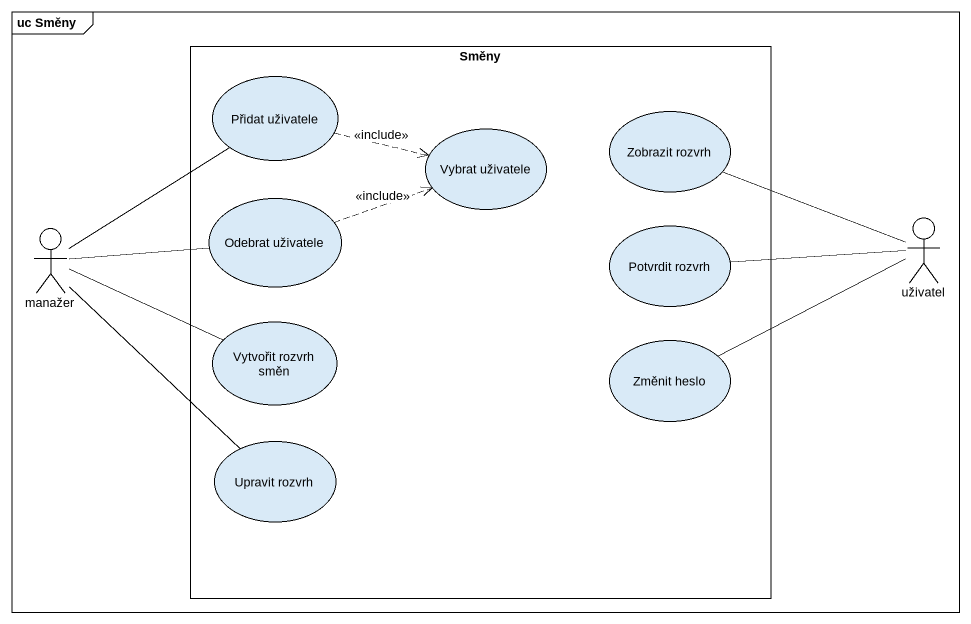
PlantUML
@startuml
mainframe uc Směny
rectangle Směny {
  usecase "Přidat uživatele" as Přidat_uživatele
  usecase "Vybrat uživatele" as Vybrat_uživatele
  usecase "Zobrazit rozvrh" as Zobrazit_rozvrh
  usecase "Odebrat uživatele" as Odebrat_uživatele
  usecase "Potvrdit rozvrh" as Potvrdit_rozvrh
  usecase "Vytvořit rozvrh směn" as Vytvořit_rozvrh_směn
  usecase "Změnit heslo" as Změnit_heslo
  usecase "Upravit rozvrh" as Upravit_rozvrh
}
actor manažer
actor uživatel
Přidat_uživatele .right.> Vybrat_uživatele : <<include>>
Odebrat_uživatele .right.> Vybrat_uživatele : <<include>>
manažer -up- Přidat_uživatele
manažer -right- Odebrat_uživatele
manažer -right- Vytvořit_rozvrh_směn
manažer -- Upravit_rozvrh
uživatel -left- Zobrazit_rozvrh
uživatel -left- Potvrdit_rozvrh
uživatel -left- Změnit_heslo
@enduml
